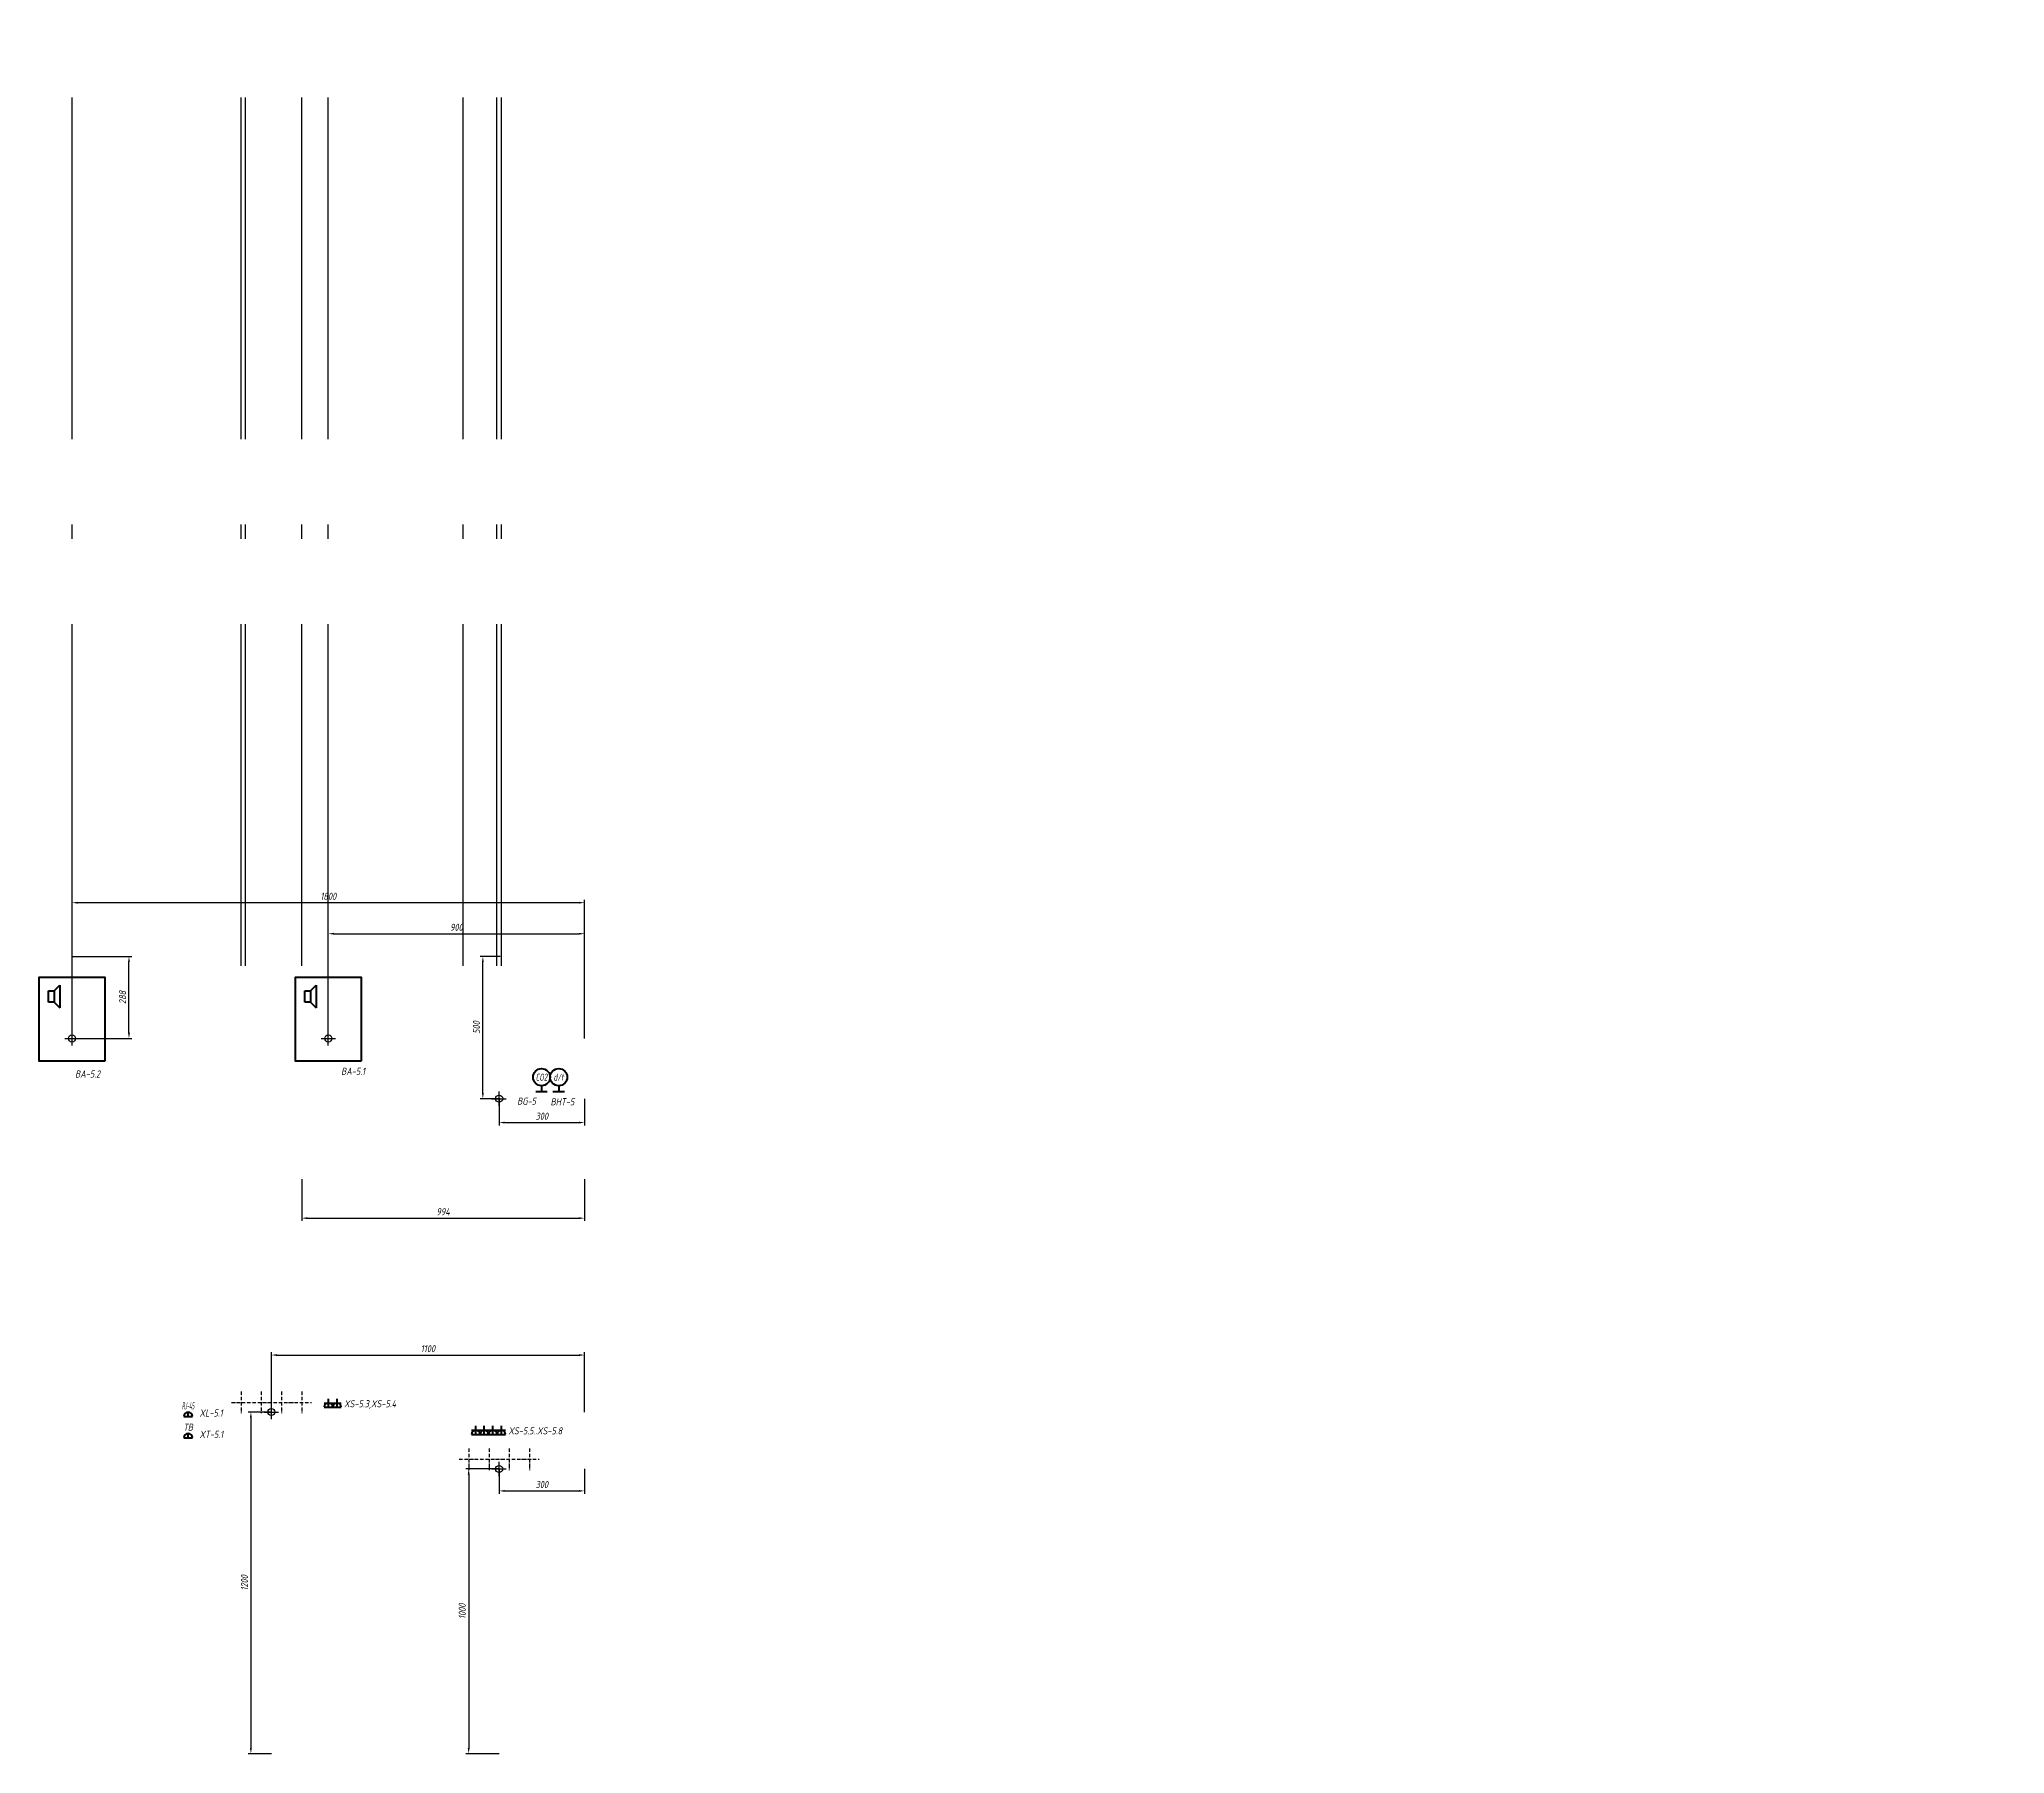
# Model space of a CAD drawing. Header units: millimetres. Extents: x -5652 to 25395, y -6121 to 34812.
# Drawn here: x -3463 to 3440, y 3934 to 9955 of the extents above; entities that cross this region are included whole.
import ezdxf
from ezdxf.enums import TextEntityAlignment as Align

# ---------------------------------------------------------------- set-up
doc = ezdxf.new("R2010")
doc.units = ezdxf.units.MM
doc.header["$PDMODE"] = 34
doc.header["$PDSIZE"] = 25
doc.linetypes.add('ACAD_ISO10W100', pattern=[18.5, 12, -3, 0.5, -3])
doc.layers.add('02 ЭОМ и СС', color=7, linetype='Continuous')
doc.layers.add('11 Привязка размеры', color=7, linetype='Continuous')
doc.layers.add('100 noprint', color=1, linetype='Continuous', plot=False)
doc.styles.get("Standard").update_dxf_attribs({"font": ''})
doc.styles.add('ГОСТ-ISOCPEUR', font='isocpeui.ttf', dxfattribs={"width": 0.8})
doc.styles.get('Standard').set_extended_font_data('Ubuntu')
doc.dimstyles.new('ISO-25', dxfattribs={"dimtxt": 2.5, "dimasz": 2.5, "dimexe": 1.25, "dimexo": 0.625, "dimtad": 1, "dimtxsty": 'Standard', "dimcen": 2.5, "dimadec": 0, "dimazin": 0, "dimtfac": 1, "dimtmove": 0, "dimatfit": 3, "dimfxl": 1, "dimarcsym": 0})

# ---------------------------------------------------------------- blocks, each defined once
blk = doc.blocks.new('розетка скрытая трехполюсная')
at = {"color": 0, "lineweight": -2}
for p, q in [((-1.5, 1.5), (1.5, 1.5)), ((-1.5, 0), (1.5, 0)), ((0, 0), (0, 3))]:
    blk.add_line(p, q, dxfattribs=at)
blk.add_arc((0, 0), 1.5, 0, 180, dxfattribs=at)
blk = doc.blocks.new('розетка RJ-45')
at = {"color": 0, "lineweight": -2}
for p, q in [((-1.5, 0), (1.5, 0)), ((0, 0), (0, 1.5))]:
    blk.add_line(p, q, dxfattribs=at)
blk.add_arc((0, 0), 1.5, 0, 180, dxfattribs=at)
at = {"color": 0, "lineweight": -2, "style": 'ГОСТ-ISOCPEUR', "width": 0.4}
blk.add_text('RJ-45', height=2.5, dxfattribs=at).set_placement((0, 2.5), align=Align.CENTER)
blk = doc.blocks.new('розетка ТВ')
at = {"color": 0, "lineweight": -2}
for p, q in [((-1.5, 0), (1.5, 0)), ((0, 0), (0, 1.5))]:
    blk.add_line(p, q, dxfattribs=at)
blk.add_arc((0, 0), 1.5, 0, 180, dxfattribs=at)
at = {"color": 0, "lineweight": -2, "style": 'ГОСТ-ISOCPEUR', "width": 0.8}
blk.add_text('ТВ', height=2.5, dxfattribs=at).set_placement((0, 2.5), align=Align.CENTER)
blk = doc.blocks.new('датчик CO2')
at = {"color": 0, "lineweight": -2}
for p, q in [((-2, 0), (2, 0)), ((0, 2), (0, 0))]:
    blk.add_line(p, q, dxfattribs=at)
blk.add_circle((0, 5), 3, dxfattribs=at)
at = {"color": 0, "lineweight": -2, "style": 'ГОСТ-ISOCPEUR', "width": 0.6}
blk.add_text('CO2', height=2.5, rotation=360, dxfattribs=at).set_placement((-0.01, 5), align=Align.MIDDLE_CENTER)
blk = doc.blocks.new('датчик температуры и влажности')
at = {"color": 0, "lineweight": -2}
for p, q in [((-2, 0), (2, 0)), ((0, 2), (0, 0))]:
    blk.add_line(p, q, dxfattribs=at)
blk.add_circle((0, 5), 3, dxfattribs=at)
at = {"color": 0, "lineweight": -2, "style": 'ГОСТ-ISOCPEUR', "width": 0.6}
blk.add_text('d/t', height=2.5, rotation=360, dxfattribs=at).set_placement((-0.01, 5), align=Align.MIDDLE_CENTER)
blk = doc.blocks.new('*D19')
at = {"layer": '11 Привязка размеры', "color": 0, "lineweight": -2, "transparency": 16777216}
for p, q in [((-1844.4, 6734.4), (-1915.5, 6734.4)), ((-1905.5, 6254.9), (-1905.5, 6714.4)), ((-1844.4, 6234.9), (-1915.5, 6234.9))]:
    blk.add_line(p, q, dxfattribs=at)
at = {"layer": '11 Привязка размеры', "color": 0, "transparency": 16777216}
for points in [[(-1902.2, 6714.4), (-1908.8, 6714.4), (-1905.5, 6734.4)], [(-1908.8, 6254.9), (-1902.2, 6254.9), (-1905.5, 6234.9)]]:
    blk.add_solid(points, dxfattribs=at)
at = {"layer": 'Defpoints', "color": 0, "transparency": 16777216}
for p in [(-1905.5, 6734.4), (-1844.4, 6734.4), (-1844.4, 6234.9)]:
    blk.add_point(p, dxfattribs=at)
at = {"layer": '11 Привязка размеры', "color": 0, "transparency": 16777216, "insert": (-1928, 6484.7), "char_height": 25, "attachment_point": 5, "rotation": 90, "style": 'ГОСТ-ISOCPEUR'}
blk.add_mtext('500', dxfattribs=at)
blk = doc.blocks.new('*D20')
at = {"layer": '11 Привязка размеры', "color": 0, "lineweight": -2, "transparency": 16777216}
for p, q in [((-1848.4, 6234.9), (-1848.4, 6140.9)), ((-1548.4, 6234.9), (-1548.4, 6140.9)), ((-1828.4, 6150.9), (-1568.4, 6150.9))]:
    blk.add_line(p, q, dxfattribs=at)
at = {"layer": '11 Привязка размеры', "color": 0, "transparency": 16777216}
for points in [[(-1828.4, 6154.2), (-1828.4, 6147.6), (-1848.4, 6150.9)], [(-1568.4, 6147.6), (-1568.4, 6154.2), (-1548.4, 6150.9)]]:
    blk.add_solid(points, dxfattribs=at)
at = {"layer": 'Defpoints', "color": 0, "transparency": 16777216}
for p in [(-1848.4, 6234.9), (-1548.4, 6234.9), (-1548.4, 6150.9)]:
    blk.add_point(p, dxfattribs=at)
at = {"layer": '11 Привязка размеры', "color": 0, "transparency": 16777216, "insert": (-1698.4, 6173.4), "char_height": 25, "attachment_point": 5, "style": 'ГОСТ-ISOCPEUR'}
blk.add_mtext('300', dxfattribs=at)
blk = doc.blocks.new('громкоговоритель')
at = {"color": 0, "lineweight": -2}
for p, q in [((0, -2), (0, 2)), ((0, 2), (2, 2)), ((2, 2), (4, 4)), ((2, 2), (2, -2)), ((4, 4), (4, -4)), ((2, -2), (0, -2)), ((2, -2), (4, -4))]:
    blk.add_line(p, q, dxfattribs=at)
blk = doc.blocks.new('*D28')
at = {"layer": '11 Привязка размеры', "color": 0, "lineweight": -2, "transparency": 16777216}
for p, q in [((-2448.4, 6446.4), (-2448.4, 6824.2)), ((-2428.4, 6814.2), (-1568.4, 6814.2)), ((-1548.4, 6446.4), (-1548.4, 6824.2))]:
    blk.add_line(p, q, dxfattribs=at)
at = {"layer": '11 Привязка размеры', "color": 0, "transparency": 16777216}
for points in [[(-2428.4, 6817.5), (-2428.4, 6810.9), (-2448.4, 6814.2)], [(-1568.4, 6810.9), (-1568.4, 6817.5), (-1548.4, 6814.2)]]:
    blk.add_solid(points, dxfattribs=at)
at = {"layer": 'Defpoints', "color": 0, "transparency": 16777216}
for p in [(-1548.4, 6814.2), (-2448.4, 6446.4), (-1548.4, 6446.4)]:
    blk.add_point(p, dxfattribs=at)
at = {"layer": '11 Привязка размеры', "color": 0, "transparency": 16777216, "insert": (-1998.4, 6836.7), "char_height": 25, "attachment_point": 5, "style": 'ГОСТ-ISOCPEUR'}
blk.add_mtext('900', dxfattribs=at)
blk = doc.blocks.new('*D29')
at = {"layer": '11 Привязка размеры', "color": 0, "lineweight": -2, "transparency": 16777216}
for p, q in [((-3348.4, 6446.4), (-3348.4, 6933.1)), ((-1568.4, 6923.1), (-3328.4, 6923.1)), ((-1548.4, 6447), (-1548.4, 6933.1))]:
    blk.add_line(p, q, dxfattribs=at)
at = {"layer": '11 Привязка размеры', "color": 0, "transparency": 16777216}
for points in [[(-3328.4, 6926.4), (-3328.4, 6919.8), (-3348.4, 6923.1)], [(-1568.4, 6919.8), (-1568.4, 6926.4), (-1548.4, 6923.1)]]:
    blk.add_solid(points, dxfattribs=at)
at = {"layer": 'Defpoints', "color": 0, "transparency": 16777216}
for p in [(-3348.4, 6923.1), (-3348.4, 6446.4), (-1548.4, 6447)]:
    blk.add_point(p, dxfattribs=at)
at = {"layer": '11 Привязка размеры', "color": 0, "transparency": 16777216, "insert": (-2448.4, 6945.6), "char_height": 25, "attachment_point": 5, "style": 'ГОСТ-ISOCPEUR'}
blk.add_mtext('1800', dxfattribs=at)
blk = doc.blocks.new('*D30')
at = {"layer": '11 Привязка размеры', "color": 0, "lineweight": -2, "transparency": 16777216}
for p, q in [((-3348.4, 6734.4), (-3138.4, 6734.4)), ((-3148.4, 6466.4), (-3148.4, 6714.4)), ((-3348.4, 6446.4), (-3138.4, 6446.4))]:
    blk.add_line(p, q, dxfattribs=at)
at = {"layer": '11 Привязка размеры', "color": 0, "transparency": 16777216}
for points in [[(-3145.1, 6714.4), (-3151.8, 6714.4), (-3148.4, 6734.4)], [(-3151.8, 6466.4), (-3145.1, 6466.4), (-3148.4, 6446.4)]]:
    blk.add_solid(points, dxfattribs=at)
at = {"layer": 'Defpoints', "color": 0, "transparency": 16777216}
for p in [(-3348.4, 6734.4), (-3148.4, 6734.4), (-3348.4, 6446.4)]:
    blk.add_point(p, dxfattribs=at)
at = {"layer": '11 Привязка размеры', "color": 0, "transparency": 16777216, "insert": (-3170.9, 6590.4), "char_height": 25, "attachment_point": 5, "rotation": 90, "style": 'ГОСТ-ISOCPEUR'}
blk.add_mtext('288', dxfattribs=at)
blk = doc.blocks.new('*D31')
at = {"layer": '11 Привязка размеры', "color": 0, "lineweight": -2, "transparency": 16777216}
for p, q in [((-1848.4, 4934.4), (-1965.3, 4934.4)), ((-1955.3, 4914.4), (-1955.3, 3954.4)), ((-1848.4, 3934.4), (-1965.3, 3934.4))]:
    blk.add_line(p, q, dxfattribs=at)
at = {"layer": '11 Привязка размеры', "color": 0, "transparency": 16777216}
for points in [[(-1951.9, 4914.4), (-1958.6, 4914.4), (-1955.3, 4934.4)], [(-1958.6, 3954.4), (-1951.9, 3954.4), (-1955.3, 3934.4)]]:
    blk.add_solid(points, dxfattribs=at)
at = {"layer": 'Defpoints', "color": 0, "transparency": 16777216}
for p in [(-1848.4, 4934.4), (-1955.3, 3934.4), (-1848.4, 3934.4)]:
    blk.add_point(p, dxfattribs=at)
at = {"layer": '11 Привязка размеры', "color": 0, "transparency": 16777216, "insert": (-1977.8, 4434.4), "char_height": 25, "attachment_point": 5, "rotation": 90, "style": 'ГОСТ-ISOCPEUR'}
blk.add_mtext('1000', dxfattribs=at)
blk = doc.blocks.new('*D32')
at = {"layer": '11 Привязка размеры', "color": 0, "lineweight": -2, "transparency": 16777216}
for p, q in [((-1848.4, 4934.4), (-1848.4, 4847.3)), ((-1548.4, 4934.4), (-1548.4, 4847.3)), ((-1828.4, 4857.3), (-1568.4, 4857.3))]:
    blk.add_line(p, q, dxfattribs=at)
at = {"layer": '11 Привязка размеры', "color": 0, "transparency": 16777216}
for points in [[(-1828.4, 4860.6), (-1828.4, 4854), (-1848.4, 4857.3)], [(-1568.4, 4854), (-1568.4, 4860.6), (-1548.4, 4857.3)]]:
    blk.add_solid(points, dxfattribs=at)
at = {"layer": 'Defpoints', "color": 0, "transparency": 16777216}
for p in [(-1848.4, 4934.4), (-1548.4, 4934.4), (-1548.4, 4857.3)]:
    blk.add_point(p, dxfattribs=at)
at = {"layer": '11 Привязка размеры', "color": 0, "transparency": 16777216, "insert": (-1698.4, 4879.8), "char_height": 25, "attachment_point": 5, "style": 'ГОСТ-ISOCPEUR'}
blk.add_mtext('300', dxfattribs=at)
blk = doc.blocks.new('*D33')
at = {"layer": '11 Привязка размеры', "color": 0, "lineweight": -2, "transparency": 16777216}
for p, q in [((-2648.4, 5134.4), (-2730.3, 5134.4)), ((-2720.3, 5114.4), (-2720.3, 3954.4)), ((-2648.4, 3934.4), (-2730.3, 3934.4))]:
    blk.add_line(p, q, dxfattribs=at)
at = {"layer": '11 Привязка размеры', "color": 0, "transparency": 16777216}
for points in [[(-2717, 5114.4), (-2723.6, 5114.4), (-2720.3, 5134.4)], [(-2723.6, 3954.4), (-2717, 3954.4), (-2720.3, 3934.4)]]:
    blk.add_solid(points, dxfattribs=at)
at = {"layer": 'Defpoints', "color": 0, "transparency": 16777216}
for p in [(-2648.4, 5134.4), (-2720.3, 3934.4), (-2648.4, 3934.4)]:
    blk.add_point(p, dxfattribs=at)
at = {"layer": '11 Привязка размеры', "color": 0, "transparency": 16777216, "insert": (-2742.8, 4534.4), "char_height": 25, "attachment_point": 5, "rotation": 90, "style": 'ГОСТ-ISOCPEUR'}
blk.add_mtext('1200', dxfattribs=at)
blk = doc.blocks.new('*D34')
at = {"layer": '11 Привязка размеры', "color": 0, "lineweight": -2, "transparency": 16777216}
for p, q in [((-2648.4, 5134.4), (-2648.4, 5344.4)), ((-2628.4, 5334.4), (-1568.4, 5334.4)), ((-1548.4, 5134.4), (-1548.4, 5344.4))]:
    blk.add_line(p, q, dxfattribs=at)
at = {"layer": '11 Привязка размеры', "color": 0, "transparency": 16777216}
for points in [[(-2628.4, 5337.8), (-2628.4, 5331.1), (-2648.4, 5334.4)], [(-1568.4, 5331.1), (-1568.4, 5337.8), (-1548.4, 5334.4)]]:
    blk.add_solid(points, dxfattribs=at)
at = {"layer": 'Defpoints', "color": 0, "transparency": 16777216}
for p in [(-1548.4, 5334.4), (-2648.4, 5134.4), (-1548.4, 5134.4)]:
    blk.add_point(p, dxfattribs=at)
at = {"layer": '11 Привязка размеры', "color": 0, "transparency": 16777216, "insert": (-2098.4, 5356.9), "char_height": 25, "attachment_point": 5, "style": 'ГОСТ-ISOCPEUR'}
blk.add_mtext('1100', dxfattribs=at)
blk = doc.blocks.new('*D35')
at = {"layer": '11 Привязка размеры', "color": 0, "lineweight": -2, "transparency": 16777216}
for p, q in [((-2541.9, 5951.9), (-2541.9, 5805.3)), ((-1548.4, 5951.9), (-1548.4, 5805.3)), ((-2521.9, 5815.3), (-1568.4, 5815.3))]:
    blk.add_line(p, q, dxfattribs=at)
at = {"layer": '11 Привязка размеры', "color": 0, "transparency": 16777216}
for points in [[(-2521.9, 5818.6), (-2521.9, 5812), (-2541.9, 5815.3)], [(-1568.4, 5812), (-1568.4, 5818.6), (-1548.4, 5815.3)]]:
    blk.add_solid(points, dxfattribs=at)
at = {"layer": 'Defpoints', "color": 0, "transparency": 16777216}
for p in [(-2541.9, 5951.9), (-1548.4, 5951.9), (-1548.4, 5815.3)]:
    blk.add_point(p, dxfattribs=at)
at = {"layer": '11 Привязка размеры', "color": 0, "transparency": 16777216, "insert": (-2045.1, 5837.8), "char_height": 25, "attachment_point": 5, "style": 'ГОСТ-ISOCPEUR'}
blk.add_mtext('994', dxfattribs=at)

msp = doc.modelspace()

# ---------------------------------------------------------------- linework, layer by layer
at = {"layer": '02 ЭОМ и СС', "lineweight": 40, "flags": 128}
for points in [[(-3233.4, 6366.4), (-3463.4, 6366.4), (-3463.4, 6661.4), (-3233.4, 6661.4)], [(-2333.4, 6366.4), (-2563.4, 6366.4), (-2563.4, 6661.4), (-2333.4, 6661.4)]]:
    msp.add_lwpolyline(points, close=True, dxfattribs=at)
at = {"layer": '100 noprint', "color": 1, "linetype": 'ACAD_ISO10W100', "lineweight": -2, "ltscale": 100}
for points in [[(-1856.4, 6701.4), (-1856.4, 15925.1), (12531.2, 15908.6)], [(-1840.4, 6701.4), (-1840.4, 15941.1), (12531.2, 15941.1)], [(-1974.9, 6701.4), (-1974.9, 15806.6), (12531.2, 15806.6)], [(-2448.4, 6701.4), (-2448.4, 15333.1), (12531.2, 15333.1)], [(-2541.9, 6701.4), (-2541.9, 15239.6), (12531.2, 15239.6)], [(-2754.9, 6701.4), (-2754.9, 15026.6), (12531.2, 15026.6)], [(-2738.9, 6701.4), (-2738.9, 15042.6), (12531.2, 15042.6)], [(-3348.4, 6701.4), (-3348.4, 14433.1), (12531.2, 14433.1)]]:
    msp.add_lwpolyline(points, dxfattribs=at)
at = {"layer": '11 Привязка размеры', "linetype": 'ACAD_ISO10W100'}
for p, q in [((-2754.9, 5206.3), (-2754.9, 5130.5)), ((-2754.9, 5206.3), (-2754.9, 5130.5)), ((-2683.9, 5206.3), (-2683.9, 5130.5)), ((-2683.9, 5206.3), (-2683.9, 5130.5)), ((-2612.9, 5206.3), (-2612.9, 5130.5)), ((-2612.9, 5206.3), (-2612.9, 5130.5)), ((-2541.9, 5206.3), (-2541.9, 5130.5)), ((-2541.9, 5206.3), (-2541.9, 5130.5)), ((-2788.9, 5168.4), (-2507.9, 5168.4)), ((-2788.9, 5168.4), (-2507.9, 5168.4)), ((-1954.9, 5006.3), (-1954.9, 4930.5)), ((-1954.9, 5006.3), (-1954.9, 4930.5)), ((-1883.9, 5006.3), (-1883.9, 4930.5)), ((-1883.9, 5006.3), (-1883.9, 4930.5)), ((-1812.9, 5006.3), (-1812.9, 4930.5)), ((-1812.9, 5006.3), (-1812.9, 4930.5)), ((-1741.9, 5006.3), (-1741.9, 4930.5)), ((-1741.9, 5006.3), (-1741.9, 4930.5)), ((-1988.9, 4968.4), (-1707.9, 4968.4)), ((-1988.9, 4968.4), (-1707.9, 4968.4))]:
    msp.add_line(p, q, dxfattribs=at)
at = {"layer": '11 Привязка размеры', "lineweight": -2}
for p in [(-3348.4, 6446.4), (-3348.4, 6446.4), (-2448.4, 6446.4), (-2448.4, 6446.4), (-1848.4, 6234.9), (-1848.4, 6234.9), (-2648.4, 5134.4), (-2648.4, 5134.4), (-1848.4, 4934.4), (-1848.4, 4934.4)]:
    msp.add_point(p, dxfattribs=at)

# ---------------------------------------------------------------- block references
at = {"layer": '02 ЭОМ и СС', "lineweight": 40, "xscale": 10, "yscale": 10, "zscale": 10}
for name, p in [('громкоговоритель', (-3431, 6594.1)), ('громкоговоритель', (-2531, 6594.1)), ('датчик CO2', (-1699.2, 6260.4)), ('датчик температуры и влажности', (-1639.2, 6260.4))]:
    msp.add_blockref(name, p, dxfattribs=at)
at = {"layer": '02 ЭОМ и СС', "color": 1, "lineweight": 40, "xscale": 10, "yscale": 10, "zscale": 10}
for p in [(-2447.8, 5151), (-2417.8, 5151), (-1930.5, 5055.8), (-1900.5, 5055.8), (-1870.5, 5055.8), (-1840.5, 5055.8)]:
    msp.add_blockref('розетка скрытая трехполюсная', p, dxfattribs=at)
at = {"layer": '02 ЭОМ и СС', "color": 6, "lineweight": 40, "xscale": 10, "yscale": 10, "zscale": 10}
for name, p in [('розетка RJ-45', (-2940.5, 5118.4)), ('розетка ТВ', (-2940.5, 5043.4))]:
    msp.add_blockref(name, p, dxfattribs=at)

# ---------------------------------------------------------------- texts
at = {"layer": '02 ЭОМ и СС', "linetype": 'Continuous', "style": 'ГОСТ-ISOCPEUR', "width": 0.8}
for s, p in [('BA-5.2', (-3249.5, 6309)), ('BA-5.1', (-2319.1, 6318.4)), ('BG-5', (-1718.6, 6213.8)), ('BHT-5', (-1584.3, 6211.6))]:
    msp.add_text(s, height=25, dxfattribs=at).set_placement(p, align=Align.RIGHT)
for s, p in [('XL-5.1', (-2900.5, 5118.4)), ('XS-5.3,XS-5.4', (-2392.8, 5151)), ('XT-5.1', (-2900.5, 5043.4)), ('XS-5.5..XS-5.8', (-1815.5, 5055.8))]:
    msp.add_text(s, height=25, dxfattribs=at).set_placement(p)

# ---------------------------------------------------------------- dimensions: what is measured, and where the dimension line sits
at = {"layer": '11 Привязка размеры'}
for base, p1, p2, picture, middle in [((-3348.4, 6923.1), (-1548.4, 6447), (-3348.4, 6446.4), '*D29', (-2448.4, 6945.6)), ((-1548.4, 6150.9), (-1848.4, 6234.9), (-1548.4, 6234.9), '*D20', (-1698.4, 6173.4)), ((-1548.3940455, 5815.2849586), (-2541.8940455, 5951.9195374), (-1548.3940455, 5951.9195374), '*D35', (-2045.1440455, 5837.7849586)), ((-1548.4, 5334.4), (-2648.4, 5134.4), (-1548.4, 5134.4), '*D34', (-2098.4, 5356.9)), ((-1548.4, 4857.3), (-1848.4, 4934.4), (-1548.4, 4934.4), '*D32', (-1698.4, 4879.8))]:
    dim = msp.add_linear_dim(base=base, p1=p1, p2=p2, dimstyle='ISO-25', override={"dimtxt": 25, "dimasz": 20, "dimexe": 10, "dimexo": 0, "dimgap": 10, "dimdec": 0, "dimtxsty": 'ГОСТ-ISOCPEUR'}, dxfattribs=at)
    dim.commit()
    dim.dimension.update_dxf_attribs({"geometry": picture, "text_midpoint": middle})
dim = msp.add_linear_dim(base=(-1548.4, 6814.2), p1=(-2448.4, 6446.4), p2=(-1548.4, 6446.4), dimstyle='ISO-25', override={"dimtxt": 25, "dimasz": 20, "dimexe": 10, "dimexo": 0, "dimgap": 10, "dimdec": 0, "dimtxsty": 'ГОСТ-ISOCPEUR'}, dxfattribs=at)
dim.commit()
dim.dimension.update_dxf_attribs({"geometry": '*D28', "text_midpoint": (-1998.4, 6814.2), "dimtype": 160})
for base, p1, p2, picture, middle in [((-3148.4, 6734.4), (-3348.4, 6446.4), (-3348.4, 6734.4), '*D30', (-3148.4, 6590.4)), ((-1905.4992879, 6734.4195374), (-1844.3940455, 6234.9195374), (-1844.3940455, 6734.4195374), '*D19', (-1905.4992879, 6484.6695374)), ((-1955.3, 3934.4), (-1848.4, 4934.4), (-1848.4, 3934.4), '*D31', (-1955.3, 4434.4))]:
    dim = msp.add_linear_dim(base=base, p1=p1, p2=p2, angle=90, dimstyle='ISO-25', override={"dimtxt": 25, "dimasz": 20, "dimexe": 10, "dimexo": 0, "dimgap": 10, "dimdec": 0, "dimtxsty": 'ГОСТ-ISOCPEUR'}, dxfattribs=at)
    dim.commit()
    dim.dimension.update_dxf_attribs({"geometry": picture, "text_midpoint": middle, "dimtype": 160})
dim = msp.add_linear_dim(base=(-2720.3, 3934.4), p1=(-2648.4, 5134.4), p2=(-2648.4, 3934.4), angle=90, dimstyle='ISO-25', override={"dimtxt": 25, "dimasz": 20, "dimexe": 10, "dimexo": 0, "dimgap": 10, "dimdec": 0, "dimtxsty": 'ГОСТ-ISOCPEUR'}, dxfattribs=at)
dim.commit()
dim.dimension.update_dxf_attribs({"geometry": '*D33', "text_midpoint": (-2742.8, 4534.4)})

doc.saveas('drawing.dxf')
